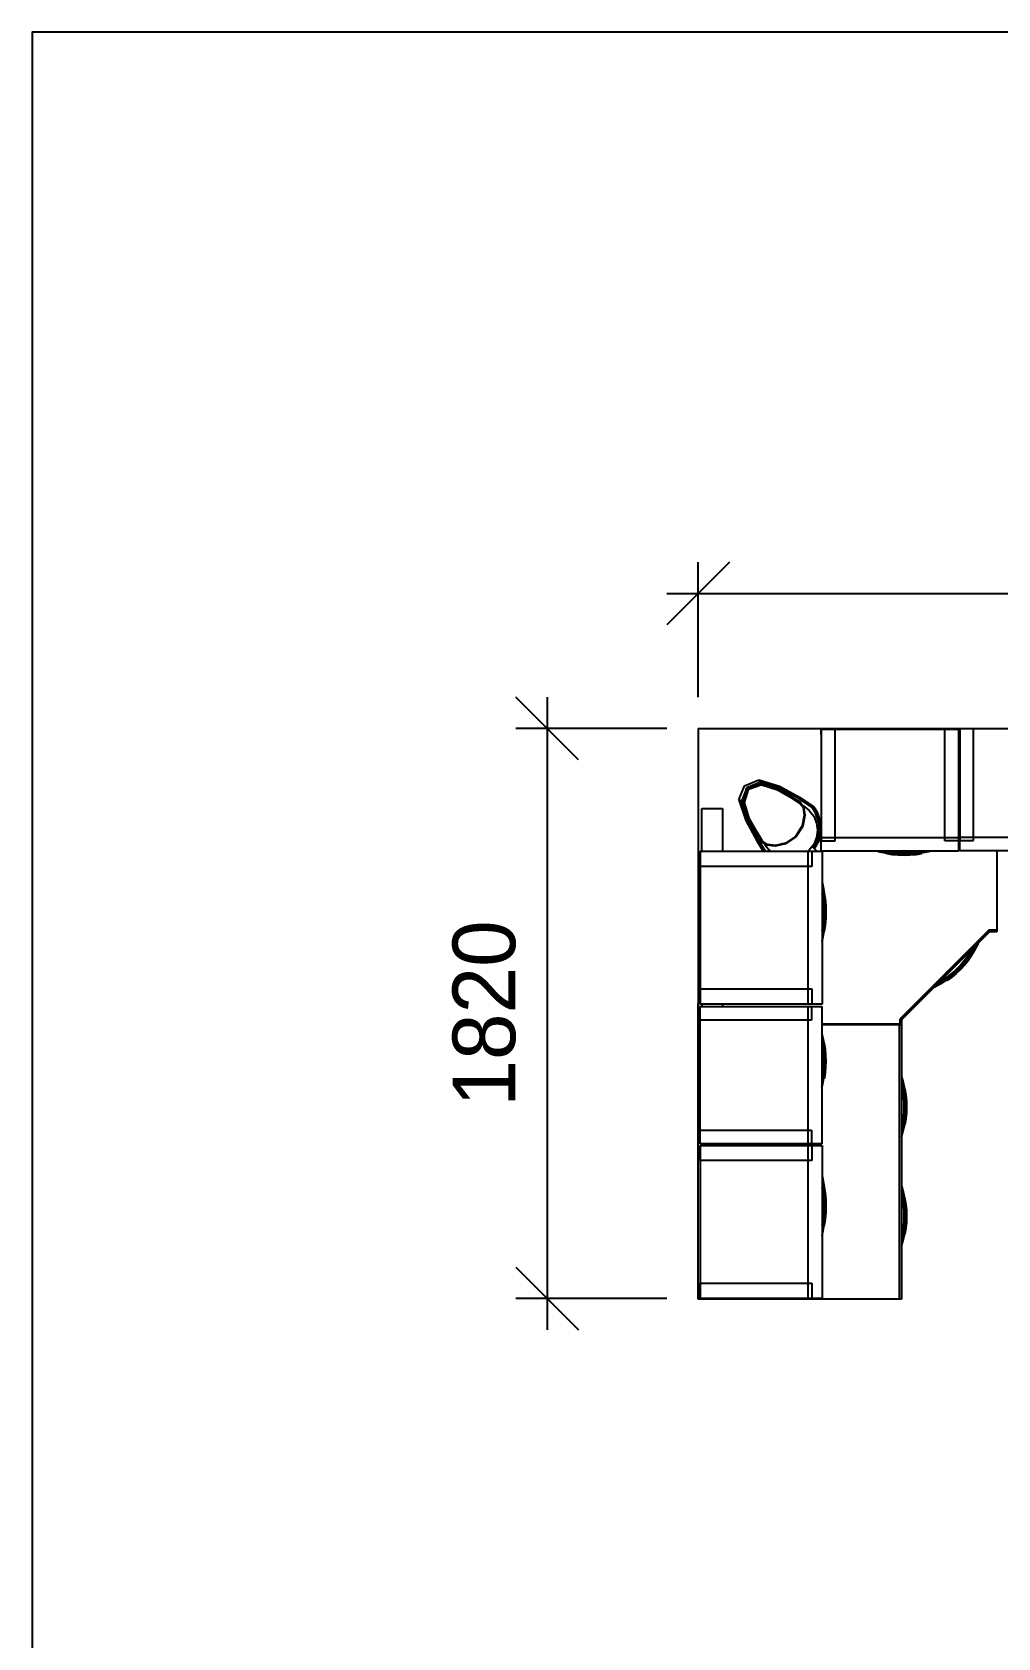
# Model space of a CAD drawing. Header units: millimetres. Extents: x 3103 to 179340, y -10977 to 70536.
# Drawn here: x 3103 to 6185, y 49893 to 55021 of the extents above; entities that cross this region are included whole.
import ezdxf

# ---------------------------------------------------------------- set-up
doc = ezdxf.new("R2010")
doc.units = ezdxf.units.MM
doc.header["$LTSCALE"] = 0.5
doc.layers.add('MEBEL', color=1, linetype='Continuous')
doc.styles.add('WROMLATS', font='wromlats.shx', dxfattribs={"bigfont": 'bigfont.shx'})
doc.dimstyles.new('juka', dxfattribs={"dimscale": 100, "dimtxt": 2, "dimasz": 2, "dimexe": 1, "dimexo": 1, "dimgap": 1, "dimtad": 1, "dimtoh": 1, "dimdec": 0, "dimzin": 0, "dimdsep": 46, "dimtxsty": 'WROMLATS', "dimblk": 'OBLIQUE', "dimcen": -3, "dimdle": 1, "dimclrd": 256, "dimclre": 256, "dimclrt": 256, "dimadec": 0, "dimazin": 0, "dimtfac": 1, "dimtdec": 0, "dimtix": 1, "dimtmove": 2, "dimatfit": 3, "dimldrblk": 'ORIGIN2', "dimfxl": 1, "dimtvp": 2.5, "dimtolj": 1, "dimtzin": 0, "dimarcsym": 0})

# ---------------------------------------------------------------- blocks, each defined once
blk = doc.blocks.new('m_86')
for p, q in [((-0.01, -296.56), (0, 0.01)), ((21.66, -244.37), (21.66, -175.86)), ((24.4, -175.86), (24.4, -244.37)), ((24.4, -236.94), (38.81, -236.94)), ((24.4, -236.94), (35.75, -236.94)), ((24.4, -236.95), (40.25, -236.95)), ((35.75, -236.94), (35.75, -236.94)), ((38.81, -236.94), (38.81, -236.95)), ((40.22, -236.95), (40.22, -236.95)), ((40.22, -236.95), (40.56, -236.95)), ((40.25, -236.95), (40.25, -238.53)), ((40.56, -236.95), (40.56, -238.52)), ((40.25, -238.51), (40.47, -238.3)), ((40.56, -238.52), (40.25, -238.52)), ((40.25, -238.53), (58.03, -256.31)), ((40.47, -238.3), (58.27, -256.1)), ((22.34, -241.63), (0.08, -241.63)), ((22.34, -244.37), (22.34, -241.63)), ((42.87, -240.62), (42.92, -240.72)), ((44.1, -241.26), (42.87, -240.62)), ((42.92, -240.72), (42.94, -240.77)), ((42.92, -240.72), (44.13, -241.36)), ((43.68, -241.51), (44.25, -241.81)), ((43.85, -241.68), (44.28, -241.9)), ((45.35, -242.09), (44.1, -241.26)), ((44.13, -241.36), (45.32, -242.15)), ((44.25, -241.81), (45.19, -242.43)), ((44.28, -241.9), (45.16, -242.49)), ((45.14, -242.55), (45.17, -242.47)), ((45.16, -242.49), (45.14, -242.55)), ((45.14, -242.55), (46.01, -243.19)), ((45.17, -242.47), (45.26, -242.28)), ((45.17, -242.47), (45.21, -242.39)), ((46.06, -243.11), (45.17, -242.47)), ((45.26, -242.28), (45.39, -242)), ((45.26, -242.28), (46.17, -242.93)), ((46.28, -242.75), (45.35, -242.08)), ((45.39, -242), (46.33, -242.67)), ((46.01, -243.19), (46.85, -243.88)), ((46.91, -243.81), (46.06, -243.11)), ((46.17, -242.93), (47.04, -243.65)), ((47.17, -243.48), (46.28, -242.75)), ((46.33, -242.67), (47.22, -243.41)), ((48.01, -244.27), (47.17, -243.48)), ((47.22, -243.41), (48.07, -244.21)), ((0.08, -244.37), (22.34, -244.37)), ((1.11, -244.37), (0.08, -244.37)), ((0.14, -271.97), (0.14, -244.57)), ((0.14, -244.57), (22.4, -244.57)), ((4.1, -244.57), (4.1, -244.37)), ((24.4, -244.37), (21.66, -244.37)), ((21.72, -271.97), (21.72, -244.57)), ((21.72, -244.57), (24.46, -244.57)), ((22.4, -244.57), (22.4, -247.31)), ((24.46, -244.57), (24.46, -271.97)), ((46.85, -243.88), (47.65, -244.63)), ((47.71, -244.57), (46.91, -243.81)), ((47.04, -243.65), (47.86, -244.42)), ((47.65, -244.63), (48.4, -245.43)), ((48.47, -245.37), (47.71, -244.57)), ((47.86, -244.42), (48.63, -245.24)), ((48.8, -245.11), (48.01, -244.27)), ((48.07, -244.21), (48.87, -245.06)), ((48.4, -245.43), (49.09, -246.27)), ((49.17, -246.22), (48.47, -245.37)), ((48.63, -245.24), (49.35, -246.11)), ((49.53, -246), (48.8, -245.11)), ((48.87, -245.06), (49.61, -245.96)), ((49.09, -246.27), (49.73, -247.15)), ((49.81, -247.11), (49.17, -246.22)), ((49.35, -246.11), (50, -247.02)), ((50.2, -246.93), (49.53, -246)), ((49.61, -245.96), (50.28, -246.89)), ((22.4, -247.31), (0.14, -247.31)), ((49.73, -247.15), (49.81, -247.11)), ((49.78, -247.12), (50.34, -247.98)), ((50, -247.02), (49.81, -247.11)), ((49.84, -247.1), (50.44, -248.01)), ((49.98, -247.03), (50.66, -248.07)), ((50, -247.02), (50.2, -246.93)), ((50.89, -248.13), (50.12, -246.97)), ((50.2, -246.93), (50.18, -246.94)), ((50.18, -246.94), (50.98, -248.16)), ((50.28, -246.89), (50.2, -246.93)), ((50.34, -247.98), (50.56, -248.39)), ((50.44, -248.01), (50.73, -248.56)), ((50.66, -248.07), (51.13, -248.97)), ((51.52, -249.34), (50.89, -248.13)), ((50.98, -248.16), (51.63, -249.39)), ((51.5, -249.33), (51.52, -249.34)), ((51.63, -249.39), (51.52, -249.34)), ((24.46, -250.12), (24.6, -250.57)), ((24.46, -250.35), (24.55, -250.65)), ((24.46, -251.75), (24.54, -252.16)), ((24.46, -252.07), (24.48, -252.19)), ((24.46, -252.19), (24.59, -252.15)), ((24.59, -253.28), (24.46, -252.44)), ((24.5, -252.18), (24.71, -252.1)), ((24.68, -253.26), (24.5, -252.18)), ((24.55, -250.65), (24.84, -252.05)), ((24.6, -250.57), (24.9, -252.03)), ((24.71, -252.1), (24.91, -252.03)), ((24.71, -252.1), (24.88, -253.21)), ((24.91, -252.03), (24.99, -252)), ((24.91, -252.03), (25.09, -253.16)), ((24.99, -252), (25.18, -253.14)), ((25.09, -253.16), (25.2, -254.3)), ((25.18, -253.14), (25.29, -254.29)), ((24.7, -254.36), (24.59, -253.28)), ((24.78, -254.35), (24.68, -253.26)), ((24.73, -255.46), (24.7, -254.36)), ((24.7, -256.55), (24.73, -255.46)), ((24.82, -255.46), (24.78, -254.35)), ((24.78, -256.56), (24.82, -255.46)), ((24.88, -253.21), (24.99, -254.33)), ((24.99, -254.33), (25.03, -255.46)), ((25.03, -255.46), (24.99, -256.58)), ((25.2, -254.3), (25.24, -255.46)), ((25.24, -255.46), (25.2, -256.61)), ((25.29, -254.29), (25.32, -255.46)), ((25.32, -255.46), (25.29, -256.62)), ((58.02, -256.31), (58.02, -256)), ((58.02, -256), (59.08, -256)), ((58.03, -256.31), (59.03, -256.31)), ((58.27, -256.1), (58.05, -256.31)), ((59.03, -256.31), (59.03, -271.87)), ((59.08, -256.34), (59.03, -256.34)), ((59.07, -271.87), (59.07, -256)), ((59.07, -256), (113.87, -256)), ((113.87, -256.34), (59.07, -256.34)), ((59.08, -256), (59.08, -256.34)), ((69.42, -256), (70.62, -255.63)), ((69.66, -256), (70.71, -255.68)), ((70.62, -255.63), (72.09, -255.33)), ((70.71, -255.68), (72.11, -255.39)), ((70.81, -256), (71.11, -255.91)), ((71.04, -256), (71.2, -255.96)), ((71.11, -255.91), (72.22, -255.68)), ((71.2, -255.96), (72.24, -255.74)), ((73.19, -255.05), (72.05, -255.23)), ((72.05, -255.23), (72.26, -255.8)), ((72.08, -255.32), (73.21, -255.13)), ((73.26, -255.34), (72.16, -255.52)), ((72.23, -255.72), (73.31, -255.55)), ((72.26, -255.8), (73.33, -255.63)), ((74.35, -254.94), (73.19, -255.05)), ((73.21, -255.13), (74.36, -255.02)), ((74.38, -255.23), (73.26, -255.34)), ((73.31, -255.55), (74.41, -255.44)), ((73.33, -255.63), (74.42, -255.53)), ((75.51, -254.9), (74.35, -254.94)), ((74.36, -255.02), (75.51, -254.99)), ((75.51, -255.2), (74.38, -255.23)), ((74.41, -255.44), (75.51, -255.41)), ((74.42, -255.53), (75.51, -255.49)), ((76.68, -254.94), (75.51, -254.9)), ((75.51, -254.99), (76.66, -255.02)), ((76.64, -255.23), (75.51, -255.2)), ((75.51, -255.41), (76.61, -255.44)), ((75.51, -255.49), (76.6, -255.53)), ((76.6, -255.53), (77.69, -255.63)), ((76.61, -255.44), (77.71, -255.55)), ((77.76, -255.34), (76.64, -255.23)), ((76.66, -255.02), (77.81, -255.13)), ((77.83, -255.05), (76.68, -254.94)), ((77.69, -255.63), (78.76, -255.8)), ((77.71, -255.55), (78.79, -255.72)), ((78.86, -255.52), (77.76, -255.34)), ((77.81, -255.13), (78.94, -255.32)), ((78.97, -255.23), (77.83, -255.05)), ((78.79, -255.72), (78.76, -255.8)), ((78.76, -255.8), (78.78, -255.74)), ((78.78, -255.75), (79.78, -255.96)), ((78.79, -255.72), (78.86, -255.52)), ((78.8, -255.69), (79.87, -255.91)), ((78.85, -255.54), (80.07, -255.79)), ((78.94, -255.32), (78.86, -255.52)), ((78.91, -255.4), (80.28, -255.68)), ((78.93, -255.34), (78.94, -255.32)), ((80.36, -255.63), (78.93, -255.34)), ((78.94, -255.32), (78.97, -255.23)), ((79.78, -255.96), (79.93, -256)), ((79.87, -255.91), (80.17, -256)), ((80.07, -255.79), (80.74, -256)), ((80.28, -255.68), (81.32, -256)), ((81.56, -256), (80.36, -255.63)), ((91.26, -256), (92.47, -255.63)), ((91.5, -256), (92.55, -255.68)), ((92.47, -255.63), (93.93, -255.33)), ((92.55, -255.68), (93.96, -255.39)), ((92.65, -256), (92.96, -255.91)), ((92.89, -256), (93.04, -255.96)), ((92.96, -255.91), (94.06, -255.68)), ((93.04, -255.96), (94.09, -255.74)), ((95.04, -255.05), (93.9, -255.23)), ((93.9, -255.23), (94.08, -255.72)), ((93.93, -255.32), (95.06, -255.13)), ((95.11, -255.34), (94, -255.52)), ((94.08, -255.72), (94.05, -255.64)), ((95.16, -255.55), (94.08, -255.72)), ((94.08, -255.72), (94.11, -255.8)), ((94.11, -255.8), (94.08, -255.73)), ((94.11, -255.8), (95.18, -255.63)), ((96.19, -254.94), (95.04, -255.05)), ((95.06, -255.13), (96.2, -255.02)), ((96.23, -255.23), (95.11, -255.34)), ((96.25, -255.44), (95.16, -255.55)), ((95.18, -255.63), (96.26, -255.53)), ((97.35, -254.9), (96.19, -254.94)), ((96.2, -255.02), (97.35, -254.99)), ((97.35, -255.2), (96.23, -255.23)), ((97.35, -255.41), (96.25, -255.44)), ((96.26, -255.53), (97.35, -255.49)), ((98.52, -254.94), (97.35, -254.9)), ((97.35, -254.99), (98.51, -255.02)), ((98.48, -255.23), (97.35, -255.2)), ((98.46, -255.44), (97.35, -255.41)), ((97.35, -255.49), (98.45, -255.53)), ((98.45, -255.53), (99.53, -255.63)), ((99.55, -255.55), (98.46, -255.44)), ((99.6, -255.34), (98.48, -255.23)), ((98.51, -255.02), (99.65, -255.13)), ((99.67, -255.05), (98.52, -254.94)), ((99.53, -255.63), (100.6, -255.8)), ((100.63, -255.72), (99.55, -255.55)), ((100.71, -255.52), (99.6, -255.34)), ((99.65, -255.13), (100.78, -255.32)), ((100.81, -255.23), (99.67, -255.05)), ((100.6, -255.8), (100.63, -255.72)), ((100.62, -255.75), (101.63, -255.96)), ((100.63, -255.72), (100.71, -255.52)), ((100.64, -255.69), (101.71, -255.91)), ((100.7, -255.54), (101.92, -255.79)), ((100.78, -255.32), (100.71, -255.52)), ((100.75, -255.4), (102.12, -255.68)), ((100.77, -255.35), (100.81, -255.23)), ((100.77, -255.34), (100.78, -255.32)), ((102.2, -255.63), (100.77, -255.34)), ((100.78, -255.32), (100.81, -255.23)), ((101.63, -255.96), (101.78, -256)), ((101.71, -255.91), (102.01, -256)), ((101.92, -255.79), (102.59, -256)), ((102.12, -255.68), (103.16, -256)), ((103.4, -256), (102.2, -255.63)), ((113.87, -256), (113.87, -256.34)), ((113.87, -256.34), (113.87, -296.56)), ((24.46, -258.48), (24.59, -257.63)), ((24.5, -258.73), (24.46, -258.72)), ((24.46, -258.72), (24.49, -258.73)), ((24.46, -258.8), (24.47, -258.72)), ((24.46, -259.12), (24.53, -258.74)), ((24.46, -259.89), (24.68, -258.8)), ((24.5, -258.73), (24.68, -257.65)), ((24.91, -258.88), (24.5, -258.73)), ((24.55, -260.22), (24.83, -258.85)), ((24.59, -257.63), (24.7, -256.55)), ((24.6, -260.31), (24.89, -258.87)), ((24.68, -257.65), (24.78, -256.56)), ((24.88, -257.7), (24.71, -258.81)), ((24.99, -258.91), (24.87, -258.87)), ((24.99, -256.58), (24.88, -257.7)), ((24.89, -258.87), (24.91, -258.88)), ((25.09, -257.75), (24.91, -258.88)), ((24.91, -258.88), (24.99, -258.91)), ((25.18, -257.78), (24.99, -258.91)), ((25.2, -256.61), (25.09, -257.75)), ((25.29, -256.62), (25.18, -257.78)), ((59.03, -257.86), (59.03, -257.85)), ((59.03, -257.85), (59.03, -257.85)), ((59.03, -271.87), (59.03, -257.85)), ((24.46, -260.51), (24.55, -260.22)), ((24.46, -260.75), (24.6, -260.31)), ((59.03, -271.87), (59.04, -260.93)), ((59.04, -260.93), (59.03, -260.93)), ((0.14, -267.01), (-0.01, -267.01)), ((22.4, -269.23), (0.14, -269.23)), ((0.14, -271.97), (22.4, -271.97)), ((1.17, -271.97), (0.14, -271.97)), ((16.7, -272.8), (18.95, -272.06)), ((18.97, -272.4), (16.83, -273.11)), ((18.95, -272.06), (18.97, -272.4)), ((18.95, -272.06), (21.83, -272.13)), ((21.7, -272.47), (18.97, -272.4)), ((21.83, -272.13), (21.7, -272.47)), ((24.46, -271.97), (21.72, -271.97)), ((21.83, -272.13), (23.99, -273.38)), ((22.4, -271.97), (22.4, -269.23)), ((24.49, -274.57), (24.49, -271.83)), ((24.49, -271.83), (55.03, -271.83)), ((30.68, -271.83), (31.18, -271.69)), ((30.94, -271.83), (31.27, -271.74)), ((31.18, -271.69), (32.81, -271.4)), ((31.27, -271.74), (32.84, -271.46)), ((32.49, -271.83), (32.96, -271.75)), ((34.04, -271.12), (32.77, -271.3)), ((32.77, -271.3), (32.97, -271.79)), ((32.81, -271.38), (34.06, -271.2)), ((32.85, -271.83), (32.98, -271.81)), ((34.12, -271.41), (32.89, -271.59)), ((32.97, -271.79), (32.94, -271.7)), ((34.18, -271.61), (32.97, -271.79)), ((32.97, -271.79), (32.99, -271.83)), ((32.99, -271.83), (32.98, -271.79)), ((33.27, -271.83), (34.2, -271.7)), ((35.33, -271), (34.04, -271.12)), ((34.06, -271.2), (35.34, -271.09)), ((35.37, -271.3), (34.12, -271.41)), ((35.4, -271.51), (34.18, -271.61)), ((34.2, -271.7), (35.41, -271.59)), ((36.63, -270.97), (35.33, -271)), ((35.34, -271.09), (36.63, -271.05)), ((36.63, -271.26), (35.37, -271.3)), ((36.63, -271.47), (35.4, -271.51)), ((35.41, -271.59), (36.63, -271.56)), ((37.92, -271), (36.63, -270.97)), ((36.63, -271.05), (37.91, -271.09)), ((37.88, -271.3), (36.63, -271.26)), ((37.86, -271.51), (36.63, -271.47)), ((36.63, -271.56), (37.85, -271.59)), ((37.85, -271.59), (39.05, -271.7)), ((39.08, -271.61), (37.86, -271.51)), ((39.13, -271.41), (37.88, -271.3)), ((37.91, -271.09), (39.19, -271.2)), ((39.21, -271.12), (37.92, -271)), ((39.05, -271.7), (39.99, -271.83)), ((40.28, -271.79), (39.08, -271.61)), ((40.36, -271.58), (39.13, -271.41)), ((39.19, -271.2), (40.45, -271.38)), ((40.48, -271.3), (39.21, -271.12)), ((40.26, -271.83), (40.27, -271.8)), ((40.27, -271.82), (40.35, -271.83)), ((40.28, -271.79), (40.36, -271.58)), ((40.29, -271.76), (40.71, -271.83)), ((40.35, -271.61), (41.57, -271.83)), ((40.45, -271.38), (40.36, -271.58)), ((40.41, -271.46), (41.94, -271.74)), ((40.43, -271.42), (40.48, -271.3)), ((40.44, -271.4), (40.45, -271.38)), ((42.03, -271.7), (40.44, -271.4)), ((40.45, -271.38), (40.48, -271.3)), ((41.94, -271.74), (42.26, -271.83)), ((42.53, -271.83), (42.03, -271.7)), ((55.03, -271.83), (55.03, -274.57)), ((55.49, -274.61), (55.49, -271.87)), ((55.49, -271.87), (82.89, -271.87)), ((61.04, -271.87), (61.49, -271.73)), ((61.28, -271.87), (61.57, -271.78)), ((61.49, -271.73), (62.96, -271.43)), ((61.57, -271.78), (62.98, -271.49)), ((62.67, -271.87), (63.09, -271.78)), ((64.06, -271.15), (62.92, -271.33)), ((62.92, -271.33), (63.1, -271.82)), ((62.95, -271.42), (64.08, -271.23)), ((62.99, -271.87), (63.11, -271.84)), ((64.13, -271.44), (63.03, -271.62)), ((63.1, -271.82), (63.07, -271.74)), ((64.18, -271.65), (63.1, -271.82)), ((63.1, -271.82), (63.12, -271.87)), ((63.12, -271.87), (63.1, -271.83)), ((63.36, -271.87), (64.2, -271.73)), ((65.22, -271.04), (64.06, -271.15)), ((64.08, -271.23), (65.23, -271.12)), ((65.25, -271.33), (64.13, -271.44)), ((65.28, -271.54), (64.18, -271.65)), ((64.2, -271.73), (65.29, -271.63)), ((66.38, -271), (65.22, -271.04)), ((65.23, -271.12), (66.38, -271.09)), ((66.38, -271.3), (65.25, -271.33)), ((66.38, -271.51), (65.28, -271.54)), ((65.29, -271.63), (66.38, -271.59)), ((67.54, -271.04), (66.38, -271)), ((66.38, -271.09), (67.53, -271.12)), ((67.51, -271.33), (66.38, -271.3)), ((67.48, -271.54), (66.38, -271.51)), ((66.38, -271.59), (67.47, -271.63)), ((67.47, -271.63), (68.56, -271.73)), ((68.58, -271.65), (67.48, -271.54)), ((68.63, -271.44), (67.51, -271.33)), ((67.53, -271.12), (68.68, -271.23)), ((68.7, -271.15), (67.54, -271.04)), ((68.56, -271.73), (69.4, -271.87)), ((69.66, -271.82), (68.58, -271.65)), ((69.73, -271.62), (68.63, -271.44)), ((68.68, -271.23), (69.81, -271.42)), ((69.84, -271.33), (68.7, -271.15)), ((69.64, -271.87), (69.65, -271.84)), ((69.65, -271.85), (69.72, -271.87)), ((69.66, -271.82), (69.73, -271.62)), ((69.67, -271.79), (70.04, -271.87)), ((69.72, -271.64), (70.82, -271.87)), ((69.81, -271.42), (69.73, -271.62)), ((69.78, -271.5), (71.14, -271.78)), ((69.8, -271.44), (69.81, -271.42)), ((71.23, -271.73), (69.8, -271.44)), ((69.81, -271.42), (69.84, -271.33)), ((71.14, -271.78), (71.43, -271.87)), ((71.67, -271.87), (71.23, -271.73)), ((82.89, -271.87), (82.89, -274.61)), ((83.19, -274.57), (83.19, -271.83)), ((83.19, -271.83), (113.72, -271.83)), ((89.37, -271.83), (89.87, -271.69)), ((89.64, -271.83), (89.97, -271.74)), ((89.87, -271.69), (91.51, -271.4)), ((89.97, -271.74), (91.53, -271.46)), ((91.19, -271.83), (91.65, -271.75)), ((92.74, -271.12), (91.47, -271.3)), ((91.47, -271.3), (91.67, -271.79)), ((91.5, -271.38), (92.76, -271.2)), ((91.54, -271.83), (91.68, -271.81)), ((92.81, -271.41), (91.58, -271.59)), ((91.67, -271.79), (91.63, -271.7)), ((92.87, -271.61), (91.67, -271.79)), ((91.67, -271.79), (91.69, -271.83)), ((91.69, -271.83), (91.67, -271.79)), ((91.96, -271.83), (92.89, -271.7)), ((94.02, -271), (92.74, -271.12)), ((92.76, -271.2), (94.03, -271.09)), ((94.06, -271.3), (92.81, -271.41)), ((94.09, -271.51), (92.87, -271.61)), ((92.89, -271.7), (94.1, -271.59)), ((95.32, -270.97), (94.02, -271)), ((94.03, -271.09), (95.32, -271.05)), ((95.32, -271.26), (94.06, -271.3)), ((95.32, -271.47), (94.09, -271.51)), ((94.1, -271.59), (95.32, -271.56)), ((96.62, -271), (95.32, -270.97)), ((95.32, -271.05), (96.61, -271.09)), ((96.58, -271.3), (95.32, -271.26)), ((96.55, -271.51), (95.32, -271.47)), ((95.32, -271.56), (96.54, -271.59)), ((96.54, -271.59), (97.75, -271.7)), ((97.77, -271.61), (96.55, -271.51)), ((97.83, -271.41), (96.58, -271.3)), ((96.61, -271.09), (97.88, -271.2)), ((97.91, -271.12), (96.62, -271)), ((97.75, -271.7), (98.69, -271.83)), ((98.97, -271.79), (97.77, -271.61)), ((99.06, -271.58), (97.83, -271.41)), ((97.88, -271.2), (99.14, -271.38)), ((99.17, -271.3), (97.91, -271.12)), ((98.95, -271.83), (98.97, -271.8)), ((98.96, -271.82), (99.05, -271.83)), ((98.97, -271.79), (99.06, -271.58)), ((98.99, -271.76), (99.4, -271.83)), ((99.05, -271.61), (100.26, -271.83)), ((99.14, -271.38), (99.06, -271.58)), ((99.11, -271.46), (100.63, -271.74)), ((99.12, -271.42), (99.17, -271.3)), ((99.13, -271.4), (99.14, -271.38)), ((100.72, -271.7), (99.13, -271.4)), ((99.14, -271.38), (99.17, -271.3)), ((100.63, -271.74), (100.95, -271.83)), ((101.22, -271.83), (100.72, -271.7)), ((113.72, -271.83), (113.72, -274.57)), ((13.69, -276.34), (15.55, -273.52)), ((15.75, -273.79), (13.98, -276.47)), ((14.79, -276.09), (15.57, -275.5)), ((15.4, -275.62), (15.44, -275.54)), ((15.44, -275.54), (16.33, -274.38)), ((15.55, -273.52), (16.7, -272.8)), ((15.55, -273.52), (15.75, -273.79)), ((15.57, -275.5), (17.28, -275.26)), ((15.7, -275.62), (17.36, -275.38)), ((16.83, -273.11), (15.75, -273.79)), ((16.33, -274.38), (17.5, -273.48)), ((17.28, -275.26), (19.46, -275.67)), ((17.36, -275.38), (19.45, -275.78)), ((17.5, -273.48), (18.86, -272.92)), ((18.86, -272.92), (20.31, -272.73)), ((20.31, -272.73), (21.77, -272.92)), ((21.7, -272.47), (23.72, -273.64)), ((21.77, -272.92), (23.13, -273.48)), ((23.13, -273.48), (24.29, -274.38)), ((24.49, -272.87), (23.57, -273.79)), ((23.57, -273.79), (23.71, -273.93)), ((24.29, -274.38), (24.49, -274.64)), ((24.49, -296.16), (24.49, -273.89)), ((24.49, -273.89), (27.55, -273.89)), ((55.03, -274.57), (24.49, -274.57)), ((27.55, -273.89), (27.55, -296.16)), ((51.98, -296.16), (51.98, -273.89)), ((51.98, -273.89), (55.03, -273.89)), ((55.03, -273.89), (55.03, -296.16)), ((55.49, -296.19), (55.49, -273.92)), ((55.49, -273.92), (58.23, -273.92)), ((82.89, -274.61), (55.49, -274.61)), ((58.23, -273.92), (58.23, -296.19)), ((80.15, -296.19), (80.15, -273.92)), ((80.15, -273.92), (82.89, -273.92)), ((82.89, -273.92), (82.89, -296.19)), ((83.19, -296.16), (83.19, -273.89)), ((83.19, -273.89), (86.24, -273.89)), ((113.72, -274.57), (83.19, -274.57)), ((86.24, -273.89), (86.24, -296.16)), ((110.67, -296.16), (110.67, -273.89)), ((110.67, -273.89), (113.72, -273.89)), ((113.72, -273.89), (113.72, -296.16)), ((11.5, -280.31), (13.69, -276.34)), ((11.9, -280.78), (13.62, -277.86)), ((13.98, -276.47), (11.91, -280.23)), ((11.93, -280.77), (13.64, -277.87)), ((12.2, -280.7), (13.85, -277.89)), ((13.62, -277.86), (14.77, -276.07)), ((13.64, -277.87), (14.79, -276.09)), ((13.85, -277.89), (14.95, -276.18)), ((14.77, -276.07), (14.75, -276.15)), ((14.95, -276.18), (15.7, -275.62)), ((19.45, -275.78), (21.52, -277.12)), ((19.46, -275.67), (21.61, -277.06)), ((21.52, -277.12), (22.88, -279.11)), ((21.61, -277.06), (23.01, -279.13)), ((10.22, -284.41), (11.5, -280.31)), ((11.91, -280.23), (10.69, -284.12)), ((10.88, -284.04), (11.9, -280.78)), ((10.92, -284.02), (11.93, -280.77)), ((11.22, -283.83), (12.2, -280.7)), ((11.5, -280.31), (11.91, -280.23)), ((22.88, -279.11), (23.33, -281.09)), ((23.01, -279.13), (23.48, -281.17)), ((23.33, -281.09), (23.11, -282.72)), ((23.48, -281.17), (23.25, -282.87)), ((10.22, -284.41), (10.69, -284.12)), ((11.43, -287.28), (10.22, -284.41)), ((10.69, -284.12), (11.84, -286.83)), ((11.84, -286.83), (10.88, -284.04)), ((10.92, -284.02), (11.22, -283.83)), ((11.87, -286.8), (10.92, -284.02)), ((11.22, -283.83), (12.14, -286.51)), ((17.82, -286.66), (20.75, -284.98)), ((20.75, -284.96), (17.83, -286.62)), ((20.69, -284.73), (17.88, -286.34)), ((20.75, -284.98), (18.29, -286.39)), ((18.37, -287.04), (22.4, -284.84)), ((18.42, -286.61), (22.24, -284.52)), ((20.75, -284.98), (19.54, -285.68)), ((22.46, -283.69), (20.69, -284.73)), ((22.58, -283.88), (20.75, -284.96)), ((22.59, -283.9), (20.75, -284.98)), ((22.24, -284.52), (24.49, -283.15)), ((22.4, -284.84), (24.49, -283.57)), ((23.11, -282.72), (22.46, -283.69)), ((23.25, -282.87), (22.58, -283.88)), ((22.58, -283.88), (22.59, -283.9)), ((22.97, -283.3), (23.13, -283.23)), ((23.13, -283.23), (24.29, -282.34)), ((24.29, -282.34), (24.49, -282.07)), ((14.22, -288.41), (11.43, -287.28)), ((11.84, -286.83), (14.48, -287.91)), ((14.59, -287.68), (11.84, -286.83)), ((12.14, -286.51), (11.87, -286.8)), ((14.61, -287.65), (11.87, -286.8)), ((14.78, -287.32), (12.14, -286.51)), ((14.22, -288.41), (18.37, -287.04)), ((14.48, -287.91), (14.22, -288.41)), ((14.48, -287.91), (17.98, -286.75)), ((17.82, -286.66), (14.59, -287.68)), ((17.83, -286.62), (14.61, -287.65)), ((14.61, -287.65), (14.78, -287.32)), ((17.88, -286.34), (14.78, -287.32)), ((17.91, -286.61), (17.82, -286.66)), ((17.99, -286.77), (17.91, -286.61)), ((18.82, -286.36), (17.99, -286.77)), ((18.42, -286.61), (18.1, -286.71)), ((18.37, -287.04), (18.42, -286.61)), ((19.06, -285.95), (18.71, -286.15)), ((18.71, -286.15), (18.82, -286.36)), ((19.15, -286.14), (19.06, -285.95)), ((19.13, -285.91), (19.23, -286.11)), ((19.23, -286.11), (19.15, -286.14)), ((19.23, -286.11), (19.4, -286.02)), ((19.4, -286.02), (19.3, -285.81)), ((19.65, -285.9), (19.4, -286.02)), ((19.4, -286.02), (19.58, -285.94)), ((19.58, -285.94), (19.47, -285.72)), ((19.54, -285.68), (19.65, -285.9)), ((19.58, -285.94), (19.65, -285.9)), ((15.97, -295.79), (15.97, -291.68)), ((15.97, -291.68), (24.49, -291.68)), ((55.03, -291.68), (55.49, -291.68)), ((82.89, -291.68), (83.19, -291.68)), ((-0.01, -296.56), (59.03, -296.56)), ((24.49, -295.79), (15.97, -295.79)), ((27.55, -296.16), (24.49, -296.16)), ((24.49, -296.16), (55.03, -296.16)), ((51.63, -296.56), (59.03, -296.56)), ((55.03, -296.16), (51.98, -296.16)), ((59.03, -296.56), (54.87, -296.56)), ((55.03, -295.79), (55.49, -295.79)), ((58.23, -296.19), (55.49, -296.19)), ((55.49, -296.19), (56.52, -296.19)), ((82.89, -296.19), (55.49, -296.19)), ((55.9, -296.19), (82.48, -296.19)), ((59.03, -296.56), (59.03, -296.19)), ((59.03, -296.56), (59.03, -296.19)), ((59.07, -296.56), (59.07, -296.19)), ((113.87, -296.56), (59.07, -296.56)), ((82.89, -296.19), (80.15, -296.19)), ((81.87, -296.19), (82.89, -296.19)), ((82.89, -295.79), (83.19, -295.79)), ((86.24, -296.16), (83.19, -296.16)), ((83.19, -296.16), (113.72, -296.16)), ((113.72, -296.16), (110.67, -296.16))]:
    blk.add_line(p, q)
blk = doc.blocks.new('_Oblique')
at = {"color": 0, "lineweight": -2}
blk.add_line((-0.5, -0.5), (0.5, 0.5), dxfattribs=at)
blk = doc.blocks.new('*D725')
at = {"layer": 'Defpoints', "color": 0, "transparency": 16777216}
for p in [(5228.3, 52796.7), (4746.3, 50977.1), (5228.3, 50977.1)]:
    blk.add_point(p, dxfattribs=at)
at = {"layer": 'MEBEL', "lineweight": -2, "transparency": 16777216}
for p, q in [((4746.3, 52896.7), (4746.3, 50877.1)), ((5128.3, 52796.7), (4646.3, 52796.7)), ((5128.3, 50977.1), (4646.3, 50977.1))]:
    blk.add_line(p, q, dxfattribs=at)
at = {"layer": 'MEBEL', "lineweight": -2, "transparency": 16777216, "xscale": 200, "yscale": 200, "zscale": 200}
for p, rotation in [((4746.3, 52796.7), 90), ((4746.3, 50977.1), 270)]:
    blk.add_blockref('_Oblique', p, dxfattribs=dict(at, rotation=rotation))
at = {"layer": 'MEBEL', "transparency": 16777216, "insert": (4546.3, 51886.9), "char_height": 200, "attachment_point": 5, "rotation": 90, "style": 'WROMLATS'}
blk.add_mtext('\\A1;1820', dxfattribs=at)
blk = doc.blocks.new('_Origin2')
at = {"color": 0, "linetype": 'ByBlock', "lineweight": -2}
blk.add_line((-0.5, 0), (-1, 0), dxfattribs=at)
for radius in [0.5, 0.25]:
    blk.add_circle((0, 0), radius, dxfattribs=at)
blk = doc.blocks.new('*D726')
at = {"layer": 'Defpoints', "color": 0, "transparency": 16777216}
for p in [(9973.4, 53228.1), (5228.3, 52796.8), (9973.4, 52796.8)]:
    blk.add_point(p, dxfattribs=at)
at = {"layer": 'MEBEL', "lineweight": -2, "transparency": 16777216}
for p, q in [((5228.3, 52896.8), (5228.3, 53328.1)), ((9973.4, 52896.8), (9973.4, 53328.1)), ((5128.3, 53228.1), (10073.4, 53228.1))]:
    blk.add_line(p, q, dxfattribs=at)
at = {"layer": 'MEBEL', "lineweight": -2, "transparency": 16777216, "xscale": 200, "yscale": 200, "zscale": 200, "rotation": 180}
blk.add_blockref('_Oblique', (5228.3, 53228.1), dxfattribs=at)
at = {"layer": 'MEBEL', "lineweight": -2, "transparency": 16777216, "xscale": 200, "yscale": 200, "zscale": 200}
blk.add_blockref('_Oblique', (9973.4, 53228.1), dxfattribs=at)
at = {"layer": 'MEBEL', "transparency": 16777216, "insert": (7600.8, 53428.1), "char_height": 200, "attachment_point": 5, "style": 'WROMLATS'}
blk.add_mtext('\\A1;4745', dxfattribs=at)

msp = doc.modelspace()

# ---------------------------------------------------------------- linework, layer by layer
at = {"layer": 'MEBEL'}
msp.add_lwpolyline([(3103, 26462.1), (30399.5, 26462.1), (30399.5, 55020.6), (3103, 55020.6)], close=True, dxfattribs=at)

# ---------------------------------------------------------------- block references
at = {"layer": 'MEBEL', "xscale": 16, "yscale": 16, "zscale": 16, "rotation": 270}
msp.add_blockref('m_86', (9973.2, 52796.7), dxfattribs=at)

# ---------------------------------------------------------------- dimensions: what is measured, and where the dimension line sits
at = {"layer": 'MEBEL'}
dim = msp.add_linear_dim(base=(9973.4, 53228.1), p1=(5228.3, 52796.8), p2=(9973.4, 52796.8), dimstyle='juka', dxfattribs=at)
dim.commit()
dim.dimension.update_dxf_attribs({"geometry": '*D726', "text_midpoint": (7600.8, 53428.1)})
dim = msp.add_linear_dim(base=(4746.3, 50977.1), p1=(5228.3, 52796.7), p2=(5228.3, 50977.1), angle=90, dimstyle='juka', dxfattribs=at)
dim.commit()
dim.dimension.update_dxf_attribs({"geometry": '*D725', "text_midpoint": (4546.3, 51886.9)})

doc.saveas('drawing.dxf')
